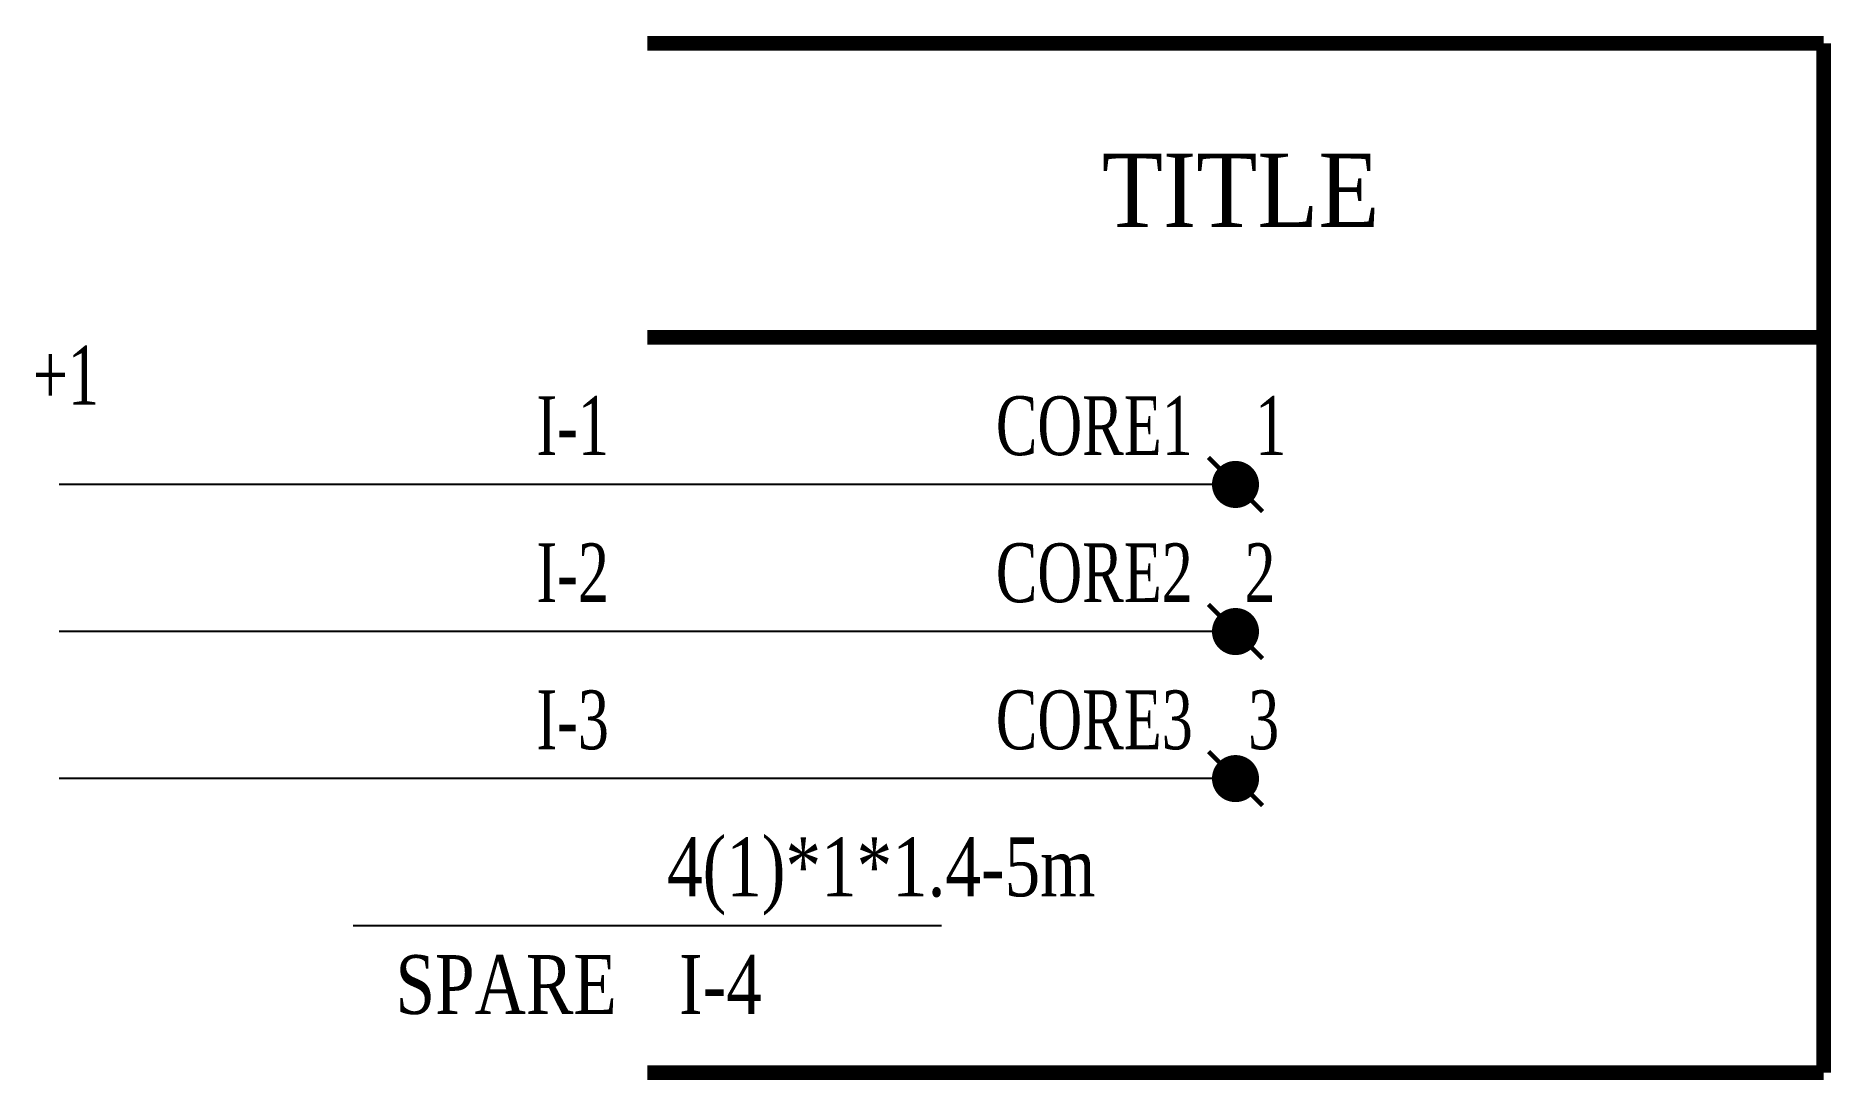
# Model space of a CAD drawing. Header units: millimetres. Extents: x -20.8 to 40.2, y -35.2 to 0.2.
import ezdxf
from ezdxf.enums import TextEntityAlignment as Align

# ---------------------------------------------------------------- set-up
doc = ezdxf.new("R2010")
doc.units = ezdxf.units.MM
doc.styles.add('CHINESE', font='TIMES.TTF', dxfattribs={"width": 0.9})

# ---------------------------------------------------------------- blocks, each defined once
blk = doc.blocks.new('W21')
at = {"const_width": 0.8}
blk.add_lwpolyline([(-0.4, 0, 1), (0.4, 0, 1)], format="xyb", close=True, dxfattribs=at)
at = {"const_width": 0.15}
for points in [[(0, 0), (0.919, 0.919)], [(0, 0), (-0.919, -0.919)]]:
    blk.add_lwpolyline(points, dxfattribs=at)
blk = doc.blocks.new('DZ')
at = {"xscale": -1, "rotation": 270}
blk.add_blockref('W21', (0, 0), dxfattribs=at)

msp = doc.modelspace()

# ---------------------------------------------------------------- linework, layer by layer
at = {"color": 0}
for p, q in [((20, -15), (-20, -15)), ((20, -20), (-20, -20)), ((20, -25), (-20, -25))]:
    msp.add_line(p, q, dxfattribs=at)
at = {"color": 3}
msp.add_line((10, -30), (-10, -30), dxfattribs=at)
at = {"color": 3, "const_width": 0.5}
for points in [[(0, 0), (40, 0)], [(40, 0), (40, -10)], [(0, -10), (40, -10)], [(40, -10), (40, -35)], [(0, -35), (40, -35)]]:
    msp.add_lwpolyline(points, dxfattribs=at)

# ---------------------------------------------------------------- block references
at = {"color": 3, "xscale": -1}
for p in [(20, -15), (20, -20), (20, -25)]:
    msp.add_blockref('DZ', p, dxfattribs=at)

# ---------------------------------------------------------------- texts
at = {"color": 3, "style": 'CHINESE', "width": 0.7}
for s, p in [('+1', (-20.892, -12.286)), ('I-1', (-3.768, -14)), ('1', (20.668, -14)), ('I-2', (-3.768, -19)), ('2', (20.304, -19)), ('I-3', (-3.768, -24)), ('3', (20.429, -24))]:
    msp.add_text(s, height=2, dxfattribs=at).set_placement(p)
at = {"color": 3, "style": 'CHINESE', "width": 0.8}
msp.add_text('4(1)*1*1.4-5m', height=2, dxfattribs=at).set_placement((15.239, -29), align=Align.RIGHT)
msp.add_text('SPARE', height=2, dxfattribs=at).set_placement((-4.798, -31), align=Align.TOP_CENTER)
msp.add_text('I-4', height=2, dxfattribs=at).set_placement((3.895, -31), align=Align.TOP_RIGHT)
at = {"color": 3, "style": 'CHINESE', "width": 0.9}
msp.add_attdef('TITLE', text='Point Machine_111A', height=2.5, dxfattribs=at).set_placement((20.177, -5), align=Align.MIDDLE_CENTER)
at = {"color": 2, "style": 'CHINESE', "width": 0.7}
for tag, text, p in [('CORE1', '111A_L1/380VAC', (18.549, -14)), ('CORE2', '111A_L2/380VAC', (18.549, -19)), ('CORE3', '111A_L3/380VAC', (18.549, -24))]:
    msp.add_attdef(tag, text=text, height=2, dxfattribs=at).set_placement(p, align=Align.RIGHT)

doc.saveas('drawing.dxf')
